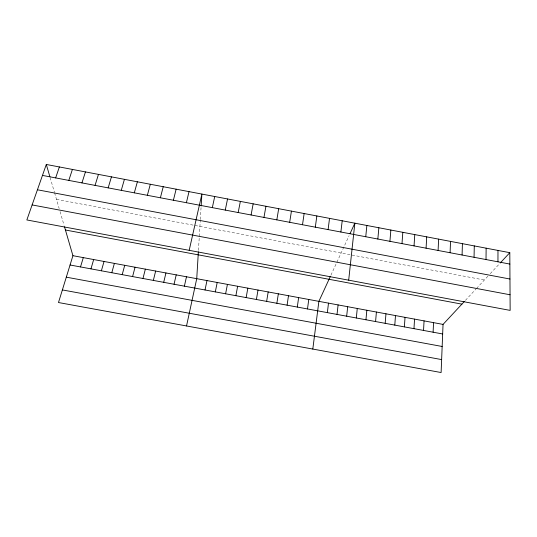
<?xml version="1.0" encoding="UTF-8"?>
<svg xmlns="http://www.w3.org/2000/svg" width="537" height="537" viewBox="0 0 537 537"><rect width="100%" height="100%" fill="white"/><g stroke="black" fill="none" stroke-linecap="round" stroke-linejoin="round"><path stroke-width="0.4" stroke-dasharray="2.69 2.01" d="M198.455 250.383L199.207 237.958M199.308 236.361L200.281 220.331M200.328 219.552L201.053 207.624M330.926 275.186L336.551 262.962M336.887 262.224L349.097 235.696M465.425 300.364L475.957 289.047M476.494 288.47L489.133 274.89M490.227 273.709L499.142 264.137M56.486 199.348L484.361 280.019M50.109 177.499L54.358 192.065M54.579 192.81L59.184 208.584M60.057 211.578L64.037 225.218"/><path stroke-width="0.81" d="M497.953 261.814L497.98 250.423M486.012 259.546L486.139 248.175M474.057 257.277L474.285 245.919M462.089 255.008L462.411 243.657M450.1 252.732L450.523 241.395M464.418 301.438L443.045 324.402L441.112 372.537L58.486 302.532L72.931 255.693L64.5 226.815M438.098 250.457L438.622 239.126M433.111 332.202L433.554 322.643M426.083 248.181L426.7 236.857M423.545 330.43L424.055 320.878M198.361 251.866L196.737 278.676L186.534 325.959M201.153 205.96L201.878 194.072L189.185 250.329M413.973 328.657L414.544 319.112M414.047 245.899L414.765 234.588M404.388 326.885L405.026 317.34M394.796 325.113L395.494 315.575M401.998 243.61L402.81 232.313M385.19 323.334L385.949 313.803M389.929 241.321L390.849 230.037M375.578 321.556L376.403 312.031M377.847 239.032L378.86 227.755M365.952 319.77L366.838 310.252M356.32 317.985L357.266 308.48M365.751 236.736L366.865 225.473M348.688 280.18L354.85 223.184L350.037 233.642M346.674 316.199L347.687 306.701M337.021 314.413L338.095 304.915M340.881 232.018L342.203 220.774M327.355 312.628L328.496 303.137M312.809 349.063L318.884 301.351L330.295 276.555M328.107 229.594L329.53 218.364M307.493 308.95L308.768 299.471M315.313 227.164L316.85 215.955M297.297 307.063L298.639 297.592M302.506 224.735L304.143 213.531M287.087 305.17L288.497 295.712M276.87 303.277L278.347 293.826M289.678 222.305L291.423 211.115M266.641 301.385L268.185 291.94M276.83 219.868L278.683 208.692M256.397 299.492L258.015 290.054M263.962 217.425L265.929 206.262M246.147 297.592L247.826 288.161M235.884 295.692L237.629 286.268M251.081 214.981L253.155 203.832M225.607 293.793L227.426 284.375M238.18 212.538L240.361 201.395M215.317 291.886L217.203 282.475M225.265 210.088L227.554 198.958M205.02 289.98L206.973 280.576M212.33 207.631L214.726 196.515M184.386 286.161L186.48 276.77M174.048 284.248L176.217 274.863M186.399 202.711L189.011 191.622M163.704 282.334L165.94 272.957M153.347 280.415L155.649 271.044M173.404 200.247L176.129 189.172M142.976 278.495L145.352 269.138M160.395 197.777L163.228 186.715M132.592 276.575L135.042 267.218M147.366 195.307L150.313 184.258M122.201 274.649L124.718 265.305M111.797 272.722L114.381 263.385M134.317 192.837L137.378 181.795M101.379 270.796L104.037 261.465M121.255 190.353L124.423 179.331M90.954 268.862L93.68 259.546M108.172 187.876L111.448 176.861M80.51 266.929L83.309 257.619M95.062 185.386L98.452 174.384M81.946 182.902L85.443 171.914M68.803 180.405L72.414 169.43M55.647 177.908L59.372 166.947M46.303 164.463L26.85 219.955L510.15 310.393L509.808 252.679L46.303 164.463L49.881 176.7M500.189 263.009L509.808 252.679M62.373 289.926L441.636 359.589M72.931 255.693L443.045 324.402M70.058 264.996L442.663 333.974M66.306 277.166L442.159 346.479M65.433 230.004L461.907 304.137M37.429 189.783L509.962 279.025M32.119 204.926L510.056 294.773M42.463 175.411L509.875 264.076"/></g></svg>
